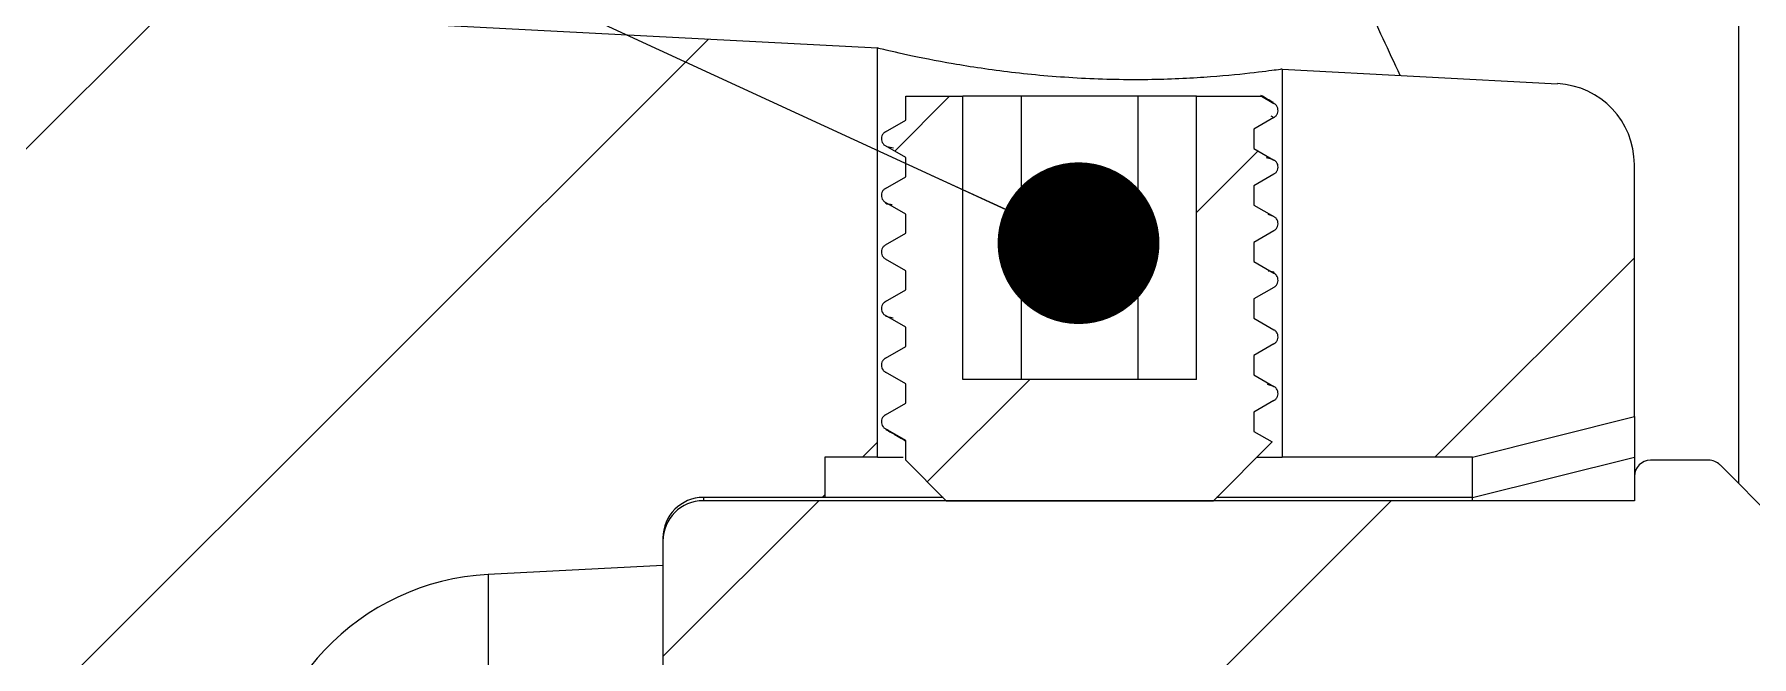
# Model space of a CAD drawing. Extents: x 14808 to 20058, y -13198 to -11680.
# Drawn here: x 18818.37 to 18828.98, y -12729.31 to -12725.46 of the extents above; entities that cross this region are included whole.
import ezdxf

# ---------------------------------------------------------------- set-up
doc = ezdxf.new("R2010")
doc.units = 0
doc.header["$LTSCALE"] = 7
doc.header["$MEASUREMENT"] = 0
doc.layers.get('0').update_dxf_attribs({"color": 2, "linetype": 'CONTINUOUS'})
doc.styles.add('GHS', font='romans', dxfattribs={"bigfont": 'ghs'})
doc.dimstyles.new('STANDARD$7', dxfattribs={"dimtxt": 3.5, "dimasz": 3, "dimexe": 1, "dimexo": 0.0625, "dimgap": 1, "dimtad": 1, "dimdec": 4, "dimzin": 0, "dimdsep": 46, "dimtxsty": 'GHS', "dimcen": 1, "dimclrt": 2, "dimadec": 0, "dimazin": 0, "dimtfac": 1, "dimtdec": 4, "dimtofl": 0, "dimtmove": 0, "dimatfit": 3, "dimfxl": 1, "dimtolj": 1, "dimtzin": 0, "dimarcsym": 0})
pattern_1 = [(45, (42.8808, 0), (-1.76776695, 1.76776695), [])]

msp = doc.modelspace()

# ---------------------------------------------------------------- hatches: boundary and pattern name
at = {"linetype": 'Continuous', "lineweight": 0}
h = msp.add_hatch(dxfattribs=at)
h.set_pattern_fill('ANSI31', color=2, scale=20, style=0)
h.set_pattern_definition(pattern_1)
edge = h.paths.add_edge_path(flags=0)
edge.add_spline(control_points=[(18818.835, -12719.462), (18818.761, -12719.462), (18818.381, -12719.464), (18818.316, -12719.72)], knot_values=[0.000006, 0.000006, 0.000006, 0.000006, 0.99971, 0.99971, 0.99971, 0.99971], weights=[1, 1, 1, 1], degree=3, periodic=0)
edge.add_spline(control_points=[(18818.316, -12719.72), (18817.513, -12722.887), (18817.428, -12726.215), (18817.428, -12729.483), (18817.427, -12736.291), (18817.428, -12743.099), (18817.428, -12749.907), (18817.428, -12756.606), (18817.731, -12763.353), (18816.88, -12769.998)], knot_values=[0.000361, 0.000361, 0.000361, 0.000361, 0.019969, 0.019969, 0.019969, 0.060638, 0.060638, 0.060638, 0.100677, 0.100677, 0.100677, 0.100677], weights=[1, 1, 1, 1, 1, 1, 1, 1, 1, 1], degree=3, periodic=0)
edge.add_spline(control_points=[(18816.88, -12769.998), (18816.873, -12770.054), (18816.876, -12770.111), (18816.887, -12770.166), (18816.899, -12770.221), (18816.92, -12770.275), (18816.95, -12770.322), (18816.979, -12770.37), (18817.016, -12770.413), (18817.059, -12770.448), (18817.103, -12770.485), (18817.154, -12770.513), (18817.207, -12770.533), (18817.26, -12770.551), (18817.316, -12770.561), (18817.372, -12770.562), (18817.427, -12770.562), (18817.483, -12770.553), (18817.536, -12770.536), (18817.589, -12770.518), (18817.64, -12770.49), (18817.684, -12770.456), (18817.713, -12770.433), (18817.74, -12770.407), (18817.764, -12770.378)], knot_values=[0, 0, 0, 0, 0.000336, 0.000336, 0.000336, 0.000672, 0.000672, 0.000672, 0.001006, 0.001006, 0.001006, 0.001347, 0.001347, 0.001347, 0.001682, 0.001682, 0.001682, 0.002013, 0.002013, 0.002013, 0.00235, 0.00235, 0.00235, 0.002572, 0.002572, 0.002572, 0.002572], weights=[1, 1, 1, 1, 1, 1, 1, 1, 1, 1, 1, 1, 1, 1, 1, 1, 1, 1, 1, 1, 1, 1, 1, 1, 1], degree=3, periodic=0)
edge.add_spline(control_points=[(18817.764, -12770.378), (18818.144, -12769.911), (18818.491, -12769.414), (18818.793, -12768.893), (18819.41, -12767.83), (18819.828, -12766.639), (18820.073, -12765.434), (18820.315, -12764.243), (18819.815, -12763.015), (18819.617, -12761.815), (18819.359, -12760.253), (18819.428, -12758.652), (18819.429, -12757.068), (18819.43, -12753.903), (18819.446, -12750.738), (18819.422, -12747.574), (18819.417, -12746.886), (18819.442, -12746.182), (18819.631, -12745.521), (18819.786, -12744.981), (18820.039, -12744.462), (18820.366, -12744.006), (18820.693, -12743.549), (18821.103, -12743.143), (18821.563, -12742.821), (18822.023, -12742.499), (18822.545, -12742.251), (18823.086, -12742.099), (18823.875, -12741.878), (18824.717, -12741.91), (18825.536, -12741.903), (18827.883, -12741.883), (18830.231, -12741.862), (18832.579, -12741.842)], knot_values=[0, 0, 0, 0, 0.003613, 0.003613, 0.003613, 0.011075, 0.011075, 0.011075, 0.018772, 0.018772, 0.018772, 0.028868, 0.028868, 0.028868, 0.049028, 0.049028, 0.049028, 0.053435, 0.053435, 0.053435, 0.057027, 0.057027, 0.057027, 0.060621, 0.060621, 0.060621, 0.064216, 0.064216, 0.064216, 0.069481, 0.069481, 0.069481, 0.084536, 0.084536, 0.084536, 0.084536], weights=[1, 1, 1, 1, 1, 1, 1, 1, 1, 1, 1, 1, 1, 1, 1, 1, 1, 1, 1, 1, 1, 1, 1, 1, 1, 1, 1, 1, 1, 1, 1, 1, 1, 1], degree=3, periodic=0)
edge.add_line((18832.579, -12741.842), (18832.579, -12741.472))
edge.add_arc((18832.429, -12741.472), 0.15, 0, 81.8882)
edge.add_line((18832.45, -12741.324), (18829.083, -12740.844))
edge.add_spline(control_points=[(18829.083, -12740.844), (18826.005, -12740.682), (18822.927, -12740.521), (18819.849, -12740.36)], knot_values=[0, 0, 0, 0, 0.018494, 0.018494, 0.018494, 0.018494], weights=[1, 1, 1, 1], degree=3, periodic=0)
edge.add_spline(control_points=[(18819.849, -12740.36), (18819.765, -12740.355), (18819.681, -12740.344), (18819.598, -12740.325), (18819.435, -12740.288), (18819.275, -12740.223), (18819.133, -12740.134), (18818.99, -12740.045), (18818.861, -12739.93), (18818.756, -12739.799), (18818.651, -12739.668), (18818.568, -12739.517), (18818.512, -12739.358), (18818.457, -12739.2), (18818.428, -12739.03), (18818.428, -12738.862)], knot_values=[0, 0, 0, 0, 0.000506, 0.000506, 0.000506, 0.001524, 0.001524, 0.001524, 0.002543, 0.002543, 0.002543, 0.003561, 0.003561, 0.003561, 0.004579, 0.004579, 0.004579, 0.004579], weights=[1, 1, 1, 1, 1, 1, 1, 1, 1, 1, 1, 1, 1, 1, 1, 1], degree=3, periodic=0)
edge.add_spline(control_points=[(18818.428, -12738.862), (18818.428, -12737.852), (18818.428, -12736.843), (18818.428, -12735.834)], knot_values=[0.000037, 0.000037, 0.000037, 0.000037, 0.006093, 0.006093, 0.006093, 0.006093], weights=[1, 1, 1, 1], degree=3, periodic=0)
edge.add_spline(control_points=[(18818.428, -12735.834), (18818.428, -12735.749), (18818.435, -12735.665), (18818.449, -12735.582), (18818.477, -12735.416), (18818.534, -12735.253), (18818.616, -12735.106), (18818.697, -12734.96), (18818.805, -12734.825), (18818.931, -12734.713), (18819.056, -12734.602), (18819.202, -12734.51), (18819.358, -12734.446), (18819.513, -12734.382), (18819.682, -12734.345), (18819.849, -12734.336)], knot_values=[0, 0, 0, 0, 0.000506, 0.000506, 0.000506, 0.001524, 0.001524, 0.001524, 0.002543, 0.002543, 0.002543, 0.003561, 0.003561, 0.003561, 0.004579, 0.004579, 0.004579, 0.004579], weights=[1, 1, 1, 1, 1, 1, 1, 1, 1, 1, 1, 1, 1, 1, 1, 1], degree=3, periodic=0)
edge.add_line((18819.849, -12734.336), (18827.78, -12733.92))
edge.add_arc((18827.754, -12733.421), 0.5, 273, 360)
edge.add_line((18828.254, -12733.421), (18828.254, -12733.112))
edge.add_line((18828.254, -12733.112), (18827.254, -12732.862))
edge.add_line((18827.254, -12732.862), (18822.504, -12732.862))
edge.add_arc((18822.504, -12732.612), 0.25, 180, 270, ccw=False)
edge.add_line((18822.254, -12732.612), (18822.254, -12732.442))
edge.add_line((18822.254, -12732.442), (18821.175, -12732.385))
edge.add_arc((18821.254, -12730.887), 1.5, 180, 267, ccw=False)
edge.add_line((18819.754, -12730.887), (18819.754, -12730.296))
edge.add_arc((18821.254, -12730.296), 1.5, 93, 180, ccw=False)
edge.add_line((18821.175, -12728.798), (18822.254, -12728.742))
edge.add_line((18822.254, -12728.742), (18822.254, -12728.572))
edge.add_arc((18822.504, -12728.572), 0.25, 90, 180, ccw=False)
edge.add_line((18822.504, -12728.322), (18823.254, -12728.322))
edge.add_line((18823.254, -12728.322), (18823.254, -12728.072))
edge.add_line((18823.254, -12728.072), (18823.579, -12728.072))
edge.add_spline(control_points=[(18823.579, -12728.072), (18823.579, -12727.314), (18823.579, -12726.555), (18823.579, -12725.797), (18823.579, -12725.712), (18823.579, -12725.628), (18823.579, -12725.543)], knot_values=[1747.62045, 1747.62045, 1747.62045, 1747.62045, 1747.625, 1747.625, 1747.625, 1747.625507, 1747.625507, 1747.625507, 1747.625507], weights=[1, 1, 1, 1, 1, 1, 1], degree=3, periodic=0)
edge.add_line((18823.579, -12725.543), (18820.018, -12725.357))
edge.add_arc((18820.096, -12723.859), 1.5, 173.5343, 267, ccw=False)
edge.add_spline(control_points=[(18818.606, -12723.69), (18818.664, -12723.172), (18818.738, -12722.656), (18818.825, -12722.142)], knot_values=[0.001981, 0.001981, 0.001981, 0.001981, 0.005108, 0.005108, 0.005108, 0.005108], weights=[1, 1, 1, 1], degree=3, periodic=0)
edge.add_spline(control_points=[(18818.825, -12722.142), (18818.853, -12721.976), (18818.91, -12721.813), (18818.992, -12721.666), (18819.073, -12721.519), (18819.181, -12721.384), (18819.307, -12721.273), (18819.432, -12721.161), (18819.579, -12721.07), (18819.734, -12721.006), (18819.889, -12720.942), (18820.058, -12720.904), (18820.225, -12720.896)], knot_values=[0, 0, 0, 0, 0.001008, 0.001008, 0.001008, 0.002015, 0.002015, 0.002015, 0.003023, 0.003023, 0.003023, 0.00403, 0.00403, 0.00403, 0.00403], weights=[1, 1, 1, 1, 1, 1, 1, 1, 1, 1, 1, 1, 1], degree=3, periodic=0)
edge.add_line((18820.225, -12720.896), (18823.204, -12720.74))
edge.add_spline(control_points=[(18823.204, -12720.74), (18823.204, -12720.385), (18823.204, -12720.031), (18823.204, -12719.676), (18823.204, -12719.584), (18823.204, -12719.492), (18823.204, -12719.4)], knot_values=[2271.910373, 2271.910373, 2271.910373, 2271.910373, 2271.9125, 2271.9125, 2271.9125, 2271.913052, 2271.913052, 2271.913052, 2271.913052], weights=[1, 1, 1, 1, 1, 1, 1], degree=3, periodic=0)
edge.add_spline(control_points=[(18823.204, -12719.4), (18822.703, -12719.407), (18822.203, -12719.413), (18821.702, -12719.42), (18820.747, -12719.433), (18819.791, -12719.446), (18818.835, -12719.462)], knot_values=[0.008259, 0.008259, 0.008259, 0.008259, 0.011262, 0.011262, 0.011262, 0.016996, 0.016996, 0.016996, 0.016996], weights=[1, 1, 1, 1, 1, 1, 1], degree=3, periodic=0)
h = msp.add_hatch(dxfattribs=at)
h.set_pattern_fill('ANSI31', color=2, scale=20, style=0)
h.set_pattern_definition(pattern_1)
edge = h.paths.add_edge_path(flags=0)
edge.add_line((18827.254, -12728.072), (18828.254, -12727.822))
edge.add_line((18828.254, -12727.822), (18828.254, -12726.263))
edge.add_arc((18827.754, -12726.263), 0.5, 0, 87)
edge.add_line((18827.78, -12725.764), (18826.079, -12725.674))
edge.add_spline(control_points=[(18826.079, -12725.674), (18826.079, -12725.715), (18826.079, -12725.756), (18826.079, -12725.797), (18826.079, -12726.555), (18826.079, -12727.314), (18826.079, -12728.072)], knot_values=[1747.624755, 1747.624755, 1747.624755, 1747.624755, 1747.625, 1747.625, 1747.625, 1747.62955, 1747.62955, 1747.62955, 1747.62955], weights=[1, 1, 1, 1, 1, 1, 1], degree=3, periodic=0)
edge.add_line((18826.079, -12728.072), (18827.254, -12728.072))
h = msp.add_hatch(dxfattribs=at)
h.set_pattern_fill('ANSI31', color=2, scale=0.5, style=0)
h.set_pattern_definition([(45, (18603.9292, -12694.4898), (-1.122532, 1.122532), [])])
edge = h.paths.add_edge_path(flags=0)
edge.add_line((18825.55, -12725.842), (18825.55, -12727.592))
edge.add_line((18825.55, -12727.592), (18824.107, -12727.592))
edge.add_line((18824.107, -12727.592), (18824.107, -12725.842))
edge.add_line((18824.107, -12725.842), (18823.754, -12725.842))
edge.add_spline(control_points=[(18823.754, -12725.842), (18823.754, -12725.891), (18823.754, -12725.94), (18823.754, -12725.989)], knot_values=[1502.956938, 1502.956938, 1502.956938, 1502.956938, 1502.957232, 1502.957232, 1502.957232, 1502.957232], weights=[1, 1, 1, 1], degree=3, periodic=0)
edge.add_line((18823.754, -12725.989), (18823.629, -12726.061))
edge.add_spline(control_points=[(18823.629, -12726.061), (18823.624, -12726.064), (18823.619, -12726.068), (18823.616, -12726.072), (18823.612, -12726.076), (18823.609, -12726.081), (18823.607, -12726.086), (18823.605, -12726.091), (18823.604, -12726.097), (18823.604, -12726.103), (18823.603, -12726.108), (18823.604, -12726.114), (18823.606, -12726.119), (18823.608, -12726.125), (18823.61, -12726.13), (18823.614, -12726.134), (18823.617, -12726.139), (18823.621, -12726.143), (18823.626, -12726.146), (18823.627, -12726.147), (18823.628, -12726.147), (18823.629, -12726.148)], knot_values=[0, 0, 0, 0, 0.000034, 0.000034, 0.000034, 0.000067, 0.000067, 0.000067, 0.000101, 0.000101, 0.000101, 0.000134, 0.000134, 0.000134, 0.000168, 0.000168, 0.000168, 0.000202, 0.000202, 0.000202, 0.000209, 0.000209, 0.000209, 0.000209], weights=[1, 1, 1, 1, 1, 1, 1, 1, 1, 1, 1, 1, 1, 1, 1, 1, 1, 1, 1, 1, 1, 1], degree=3, periodic=0)
edge.add_line((18823.629, -12726.148), (18823.754, -12726.22))
edge.add_spline(control_points=[(18823.754, -12726.22), (18823.754, -12726.26), (18823.754, -12726.299), (18823.754, -12726.339)], knot_values=[1502.957693, 1502.957693, 1502.957693, 1502.957693, 1502.957932, 1502.957932, 1502.957932, 1502.957932], weights=[1, 1, 1, 1], degree=3, periodic=0)
edge.add_line((18823.754, -12726.339), (18823.629, -12726.411))
edge.add_spline(control_points=[(18823.629, -12726.411), (18823.624, -12726.414), (18823.619, -12726.418), (18823.616, -12726.422), (18823.612, -12726.426), (18823.609, -12726.431), (18823.607, -12726.436), (18823.605, -12726.441), (18823.604, -12726.447), (18823.604, -12726.453), (18823.603, -12726.458), (18823.604, -12726.464), (18823.606, -12726.469), (18823.608, -12726.475), (18823.61, -12726.48), (18823.614, -12726.484), (18823.617, -12726.489), (18823.621, -12726.493), (18823.626, -12726.496), (18823.627, -12726.497), (18823.628, -12726.497), (18823.629, -12726.498)], knot_values=[0, 0, 0, 0, 0.000034, 0.000034, 0.000034, 0.000067, 0.000067, 0.000067, 0.000101, 0.000101, 0.000101, 0.000134, 0.000134, 0.000134, 0.000168, 0.000168, 0.000168, 0.000202, 0.000202, 0.000202, 0.000209, 0.000209, 0.000209, 0.000209], weights=[1, 1, 1, 1, 1, 1, 1, 1, 1, 1, 1, 1, 1, 1, 1, 1, 1, 1, 1, 1, 1, 1], degree=3, periodic=0)
edge.add_line((18823.629, -12726.498), (18823.754, -12726.57))
edge.add_spline(control_points=[(18823.754, -12726.57), (18823.754, -12726.61), (18823.754, -12726.649), (18823.754, -12726.689)], knot_values=[1502.958393, 1502.958393, 1502.958393, 1502.958393, 1502.958632, 1502.958632, 1502.958632, 1502.958632], weights=[1, 1, 1, 1], degree=3, periodic=0)
edge.add_line((18823.754, -12726.689), (18823.629, -12726.761))
edge.add_spline(control_points=[(18823.629, -12726.761), (18823.624, -12726.764), (18823.619, -12726.768), (18823.616, -12726.772), (18823.612, -12726.776), (18823.609, -12726.781), (18823.607, -12726.786), (18823.605, -12726.791), (18823.604, -12726.797), (18823.604, -12726.803), (18823.603, -12726.808), (18823.604, -12726.814), (18823.606, -12726.819), (18823.608, -12726.825), (18823.61, -12726.83), (18823.614, -12726.834), (18823.617, -12726.839), (18823.621, -12726.843), (18823.626, -12726.846), (18823.627, -12726.847), (18823.628, -12726.847), (18823.629, -12726.848)], knot_values=[0, 0, 0, 0, 0.000034, 0.000034, 0.000034, 0.000067, 0.000067, 0.000067, 0.000101, 0.000101, 0.000101, 0.000134, 0.000134, 0.000134, 0.000168, 0.000168, 0.000168, 0.000202, 0.000202, 0.000202, 0.000209, 0.000209, 0.000209, 0.000209], weights=[1, 1, 1, 1, 1, 1, 1, 1, 1, 1, 1, 1, 1, 1, 1, 1, 1, 1, 1, 1, 1, 1], degree=3, periodic=0)
edge.add_line((18823.629, -12726.848), (18823.754, -12726.92))
edge.add_spline(control_points=[(18823.754, -12726.92), (18823.754, -12726.96), (18823.754, -12726.999), (18823.754, -12727.039)], knot_values=[1502.959093, 1502.959093, 1502.959093, 1502.959093, 1502.959332, 1502.959332, 1502.959332, 1502.959332], weights=[1, 1, 1, 1], degree=3, periodic=0)
edge.add_line((18823.754, -12727.039), (18823.629, -12727.111))
edge.add_spline(control_points=[(18823.629, -12727.111), (18823.624, -12727.114), (18823.619, -12727.118), (18823.616, -12727.122), (18823.612, -12727.126), (18823.609, -12727.131), (18823.607, -12727.136), (18823.605, -12727.141), (18823.604, -12727.147), (18823.604, -12727.153), (18823.603, -12727.158), (18823.604, -12727.164), (18823.606, -12727.169), (18823.608, -12727.175), (18823.61, -12727.18), (18823.614, -12727.184), (18823.617, -12727.189), (18823.621, -12727.193), (18823.626, -12727.196), (18823.627, -12727.197), (18823.628, -12727.197), (18823.629, -12727.198)], knot_values=[0, 0, 0, 0, 0.000034, 0.000034, 0.000034, 0.000067, 0.000067, 0.000067, 0.000101, 0.000101, 0.000101, 0.000134, 0.000134, 0.000134, 0.000168, 0.000168, 0.000168, 0.000202, 0.000202, 0.000202, 0.000209, 0.000209, 0.000209, 0.000209], weights=[1, 1, 1, 1, 1, 1, 1, 1, 1, 1, 1, 1, 1, 1, 1, 1, 1, 1, 1, 1, 1, 1], degree=3, periodic=0)
edge.add_line((18823.629, -12727.198), (18823.754, -12727.27))
edge.add_spline(control_points=[(18823.754, -12727.27), (18823.754, -12727.31), (18823.754, -12727.349), (18823.754, -12727.389)], knot_values=[1502.959793, 1502.959793, 1502.959793, 1502.959793, 1502.960032, 1502.960032, 1502.960032, 1502.960032], weights=[1, 1, 1, 1], degree=3, periodic=0)
edge.add_line((18823.754, -12727.389), (18823.629, -12727.461))
edge.add_spline(control_points=[(18823.629, -12727.461), (18823.624, -12727.464), (18823.619, -12727.468), (18823.616, -12727.472), (18823.612, -12727.476), (18823.609, -12727.481), (18823.607, -12727.486), (18823.605, -12727.491), (18823.604, -12727.497), (18823.604, -12727.503), (18823.603, -12727.508), (18823.604, -12727.514), (18823.606, -12727.519), (18823.608, -12727.525), (18823.61, -12727.53), (18823.614, -12727.534), (18823.617, -12727.539), (18823.621, -12727.543), (18823.626, -12727.546), (18823.627, -12727.547), (18823.628, -12727.547), (18823.629, -12727.548)], knot_values=[0, 0, 0, 0, 0.000034, 0.000034, 0.000034, 0.000067, 0.000067, 0.000067, 0.000101, 0.000101, 0.000101, 0.000134, 0.000134, 0.000134, 0.000168, 0.000168, 0.000168, 0.000202, 0.000202, 0.000202, 0.000209, 0.000209, 0.000209, 0.000209], weights=[1, 1, 1, 1, 1, 1, 1, 1, 1, 1, 1, 1, 1, 1, 1, 1, 1, 1, 1, 1, 1, 1], degree=3, periodic=0)
edge.add_line((18823.629, -12727.548), (18823.754, -12727.62))
edge.add_spline(control_points=[(18823.754, -12727.62), (18823.754, -12727.66), (18823.754, -12727.699), (18823.754, -12727.739)], knot_values=[1502.960493, 1502.960493, 1502.960493, 1502.960493, 1502.960732, 1502.960732, 1502.960732, 1502.960732], weights=[1, 1, 1, 1], degree=3, periodic=0)
edge.add_line((18823.754, -12727.739), (18823.629, -12727.811))
edge.add_spline(control_points=[(18823.629, -12727.811), (18823.624, -12727.814), (18823.619, -12727.818), (18823.616, -12727.822), (18823.612, -12727.826), (18823.609, -12727.831), (18823.607, -12727.836), (18823.605, -12727.841), (18823.604, -12727.847), (18823.604, -12727.853), (18823.603, -12727.858), (18823.604, -12727.864), (18823.606, -12727.869), (18823.608, -12727.875), (18823.61, -12727.88), (18823.614, -12727.884), (18823.617, -12727.889), (18823.621, -12727.893), (18823.626, -12727.896), (18823.627, -12727.897), (18823.628, -12727.897), (18823.629, -12727.898)], knot_values=[0, 0, 0, 0, 0.000034, 0.000034, 0.000034, 0.000067, 0.000067, 0.000067, 0.000101, 0.000101, 0.000101, 0.000134, 0.000134, 0.000134, 0.000168, 0.000168, 0.000168, 0.000202, 0.000202, 0.000202, 0.000209, 0.000209, 0.000209, 0.000209], weights=[1, 1, 1, 1, 1, 1, 1, 1, 1, 1, 1, 1, 1, 1, 1, 1, 1, 1, 1, 1, 1, 1], degree=3, periodic=0)
edge.add_line((18823.629, -12727.898), (18823.754, -12727.97))
edge.add_spline(control_points=[(18823.754, -12727.97), (18823.754, -12728.01), (18823.754, -12728.049), (18823.754, -12728.089)], knot_values=[1502.961193, 1502.961193, 1502.961193, 1502.961193, 1502.961432, 1502.961432, 1502.961432, 1502.961432], weights=[1, 1, 1, 1], degree=3, periodic=0)
edge.add_line((18823.754, -12728.089), (18823.752, -12728.09))
edge.add_line((18823.752, -12728.09), (18824.004, -12728.342))
edge.add_line((18824.004, -12728.342), (18825.654, -12728.342))
edge.add_line((18825.654, -12728.342), (18826.016, -12727.979))
edge.add_line((18826.016, -12727.979), (18825.904, -12727.914))
edge.add_spline(control_points=[(18825.904, -12727.914), (18825.904, -12727.874), (18825.904, -12727.835), (18825.904, -12727.795)], knot_values=[1502.953918, 1502.953918, 1502.953918, 1502.953918, 1502.954157, 1502.954157, 1502.954157, 1502.954157], weights=[1, 1, 1, 1], degree=3, periodic=0)
edge.add_line((18825.904, -12727.795), (18826.028, -12727.723))
edge.add_spline(control_points=[(18826.028, -12727.723), (18826.033, -12727.72), (18826.038, -12727.716), (18826.041, -12727.712), (18826.045, -12727.708), (18826.048, -12727.703), (18826.05, -12727.698), (18826.052, -12727.692), (18826.053, -12727.687), (18826.053, -12727.681), (18826.054, -12727.676), (18826.053, -12727.67), (18826.051, -12727.665), (18826.049, -12727.659), (18826.047, -12727.654), (18826.044, -12727.65), (18826.04, -12727.645), (18826.036, -12727.641), (18826.031, -12727.638), (18826.03, -12727.637), (18826.029, -12727.637), (18826.028, -12727.636)], knot_values=[0, 0, 0, 0, 0.000034, 0.000034, 0.000034, 0.000067, 0.000067, 0.000067, 0.000101, 0.000101, 0.000101, 0.000134, 0.000134, 0.000134, 0.000168, 0.000168, 0.000168, 0.000202, 0.000202, 0.000202, 0.000209, 0.000209, 0.000209, 0.000209], weights=[1, 1, 1, 1, 1, 1, 1, 1, 1, 1, 1, 1, 1, 1, 1, 1, 1, 1, 1, 1, 1, 1], degree=3, periodic=0)
edge.add_line((18826.028, -12727.636), (18825.904, -12727.564))
edge.add_spline(control_points=[(18825.904, -12727.564), (18825.904, -12727.524), (18825.904, -12727.485), (18825.904, -12727.445)], knot_values=[1502.954618, 1502.954618, 1502.954618, 1502.954618, 1502.954857, 1502.954857, 1502.954857, 1502.954857], weights=[1, 1, 1, 1], degree=3, periodic=0)
edge.add_line((18825.904, -12727.445), (18826.028, -12727.373))
edge.add_spline(control_points=[(18826.028, -12727.373), (18826.033, -12727.37), (18826.038, -12727.366), (18826.041, -12727.362), (18826.045, -12727.358), (18826.048, -12727.353), (18826.05, -12727.348), (18826.052, -12727.342), (18826.053, -12727.337), (18826.053, -12727.331), (18826.054, -12727.326), (18826.053, -12727.32), (18826.051, -12727.315), (18826.049, -12727.309), (18826.047, -12727.304), (18826.044, -12727.3), (18826.04, -12727.295), (18826.036, -12727.291), (18826.031, -12727.288), (18826.03, -12727.287), (18826.029, -12727.287), (18826.028, -12727.286)], knot_values=[0, 0, 0, 0, 0.000034, 0.000034, 0.000034, 0.000067, 0.000067, 0.000067, 0.000101, 0.000101, 0.000101, 0.000134, 0.000134, 0.000134, 0.000168, 0.000168, 0.000168, 0.000202, 0.000202, 0.000202, 0.000209, 0.000209, 0.000209, 0.000209], weights=[1, 1, 1, 1, 1, 1, 1, 1, 1, 1, 1, 1, 1, 1, 1, 1, 1, 1, 1, 1, 1, 1], degree=3, periodic=0)
edge.add_line((18826.028, -12727.286), (18825.904, -12727.214))
edge.add_spline(control_points=[(18825.904, -12727.214), (18825.904, -12727.174), (18825.904, -12727.135), (18825.904, -12727.095)], knot_values=[1502.955318, 1502.955318, 1502.955318, 1502.955318, 1502.955557, 1502.955557, 1502.955557, 1502.955557], weights=[1, 1, 1, 1], degree=3, periodic=0)
edge.add_line((18825.904, -12727.095), (18826.028, -12727.023))
edge.add_spline(control_points=[(18826.028, -12727.023), (18826.033, -12727.02), (18826.038, -12727.016), (18826.041, -12727.012), (18826.045, -12727.008), (18826.048, -12727.003), (18826.05, -12726.998), (18826.052, -12726.992), (18826.053, -12726.987), (18826.053, -12726.981), (18826.054, -12726.976), (18826.053, -12726.97), (18826.051, -12726.965), (18826.049, -12726.959), (18826.047, -12726.954), (18826.044, -12726.95), (18826.04, -12726.945), (18826.036, -12726.941), (18826.031, -12726.938), (18826.03, -12726.937), (18826.029, -12726.937), (18826.028, -12726.936)], knot_values=[0, 0, 0, 0, 0.000034, 0.000034, 0.000034, 0.000067, 0.000067, 0.000067, 0.000101, 0.000101, 0.000101, 0.000134, 0.000134, 0.000134, 0.000168, 0.000168, 0.000168, 0.000202, 0.000202, 0.000202, 0.000209, 0.000209, 0.000209, 0.000209], weights=[1, 1, 1, 1, 1, 1, 1, 1, 1, 1, 1, 1, 1, 1, 1, 1, 1, 1, 1, 1, 1, 1], degree=3, periodic=0)
edge.add_line((18826.028, -12726.936), (18825.904, -12726.864))
edge.add_spline(control_points=[(18825.904, -12726.864), (18825.904, -12726.824), (18825.904, -12726.785), (18825.904, -12726.745)], knot_values=[1502.956018, 1502.956018, 1502.956018, 1502.956018, 1502.956257, 1502.956257, 1502.956257, 1502.956257], weights=[1, 1, 1, 1], degree=3, periodic=0)
edge.add_line((18825.904, -12726.745), (18826.028, -12726.673))
edge.add_spline(control_points=[(18826.028, -12726.673), (18826.033, -12726.67), (18826.038, -12726.666), (18826.041, -12726.662), (18826.045, -12726.658), (18826.048, -12726.653), (18826.05, -12726.648), (18826.052, -12726.642), (18826.053, -12726.637), (18826.053, -12726.631), (18826.054, -12726.626), (18826.053, -12726.62), (18826.051, -12726.615), (18826.049, -12726.609), (18826.047, -12726.604), (18826.044, -12726.6), (18826.04, -12726.595), (18826.036, -12726.591), (18826.031, -12726.588), (18826.03, -12726.587), (18826.029, -12726.587), (18826.028, -12726.586)], knot_values=[0, 0, 0, 0, 0.000034, 0.000034, 0.000034, 0.000067, 0.000067, 0.000067, 0.000101, 0.000101, 0.000101, 0.000134, 0.000134, 0.000134, 0.000168, 0.000168, 0.000168, 0.000202, 0.000202, 0.000202, 0.000209, 0.000209, 0.000209, 0.000209], weights=[1, 1, 1, 1, 1, 1, 1, 1, 1, 1, 1, 1, 1, 1, 1, 1, 1, 1, 1, 1, 1, 1], degree=3, periodic=0)
edge.add_line((18826.028, -12726.586), (18825.904, -12726.514))
edge.add_spline(control_points=[(18825.904, -12726.514), (18825.904, -12726.474), (18825.904, -12726.435), (18825.904, -12726.395)], knot_values=[1502.956718, 1502.956718, 1502.956718, 1502.956718, 1502.956957, 1502.956957, 1502.956957, 1502.956957], weights=[1, 1, 1, 1], degree=3, periodic=0)
edge.add_line((18825.904, -12726.395), (18826.028, -12726.323))
edge.add_spline(control_points=[(18826.028, -12726.323), (18826.033, -12726.32), (18826.038, -12726.316), (18826.041, -12726.312), (18826.045, -12726.308), (18826.048, -12726.303), (18826.05, -12726.298), (18826.052, -12726.292), (18826.053, -12726.287), (18826.053, -12726.281), (18826.054, -12726.276), (18826.053, -12726.27), (18826.051, -12726.265), (18826.049, -12726.259), (18826.047, -12726.254), (18826.044, -12726.25), (18826.04, -12726.245), (18826.036, -12726.241), (18826.031, -12726.238), (18826.03, -12726.237), (18826.029, -12726.237), (18826.028, -12726.236)], knot_values=[0, 0, 0, 0, 0.000034, 0.000034, 0.000034, 0.000067, 0.000067, 0.000067, 0.000101, 0.000101, 0.000101, 0.000134, 0.000134, 0.000134, 0.000168, 0.000168, 0.000168, 0.000202, 0.000202, 0.000202, 0.000209, 0.000209, 0.000209, 0.000209], weights=[1, 1, 1, 1, 1, 1, 1, 1, 1, 1, 1, 1, 1, 1, 1, 1, 1, 1, 1, 1, 1, 1], degree=3, periodic=0)
edge.add_line((18826.028, -12726.236), (18825.904, -12726.164))
edge.add_spline(control_points=[(18825.904, -12726.164), (18825.904, -12726.15), (18825.904, -12726.137), (18825.904, -12726.123), (18825.904, -12726.097), (18825.904, -12726.071), (18825.904, -12726.045)], knot_values=[1502.957418, 1502.957418, 1502.957418, 1502.957418, 1502.9575, 1502.9575, 1502.9575, 1502.957657, 1502.957657, 1502.957657, 1502.957657], weights=[1, 1, 1, 1, 1, 1, 1], degree=3, periodic=0)
edge.add_line((18825.904, -12726.045), (18826.028, -12725.973))
edge.add_spline(control_points=[(18826.028, -12725.973), (18826.033, -12725.97), (18826.038, -12725.966), (18826.041, -12725.962), (18826.045, -12725.958), (18826.048, -12725.953), (18826.05, -12725.948), (18826.052, -12725.942), (18826.053, -12725.937), (18826.053, -12725.931), (18826.054, -12725.926), (18826.053, -12725.92), (18826.051, -12725.915), (18826.049, -12725.909), (18826.047, -12725.904), (18826.044, -12725.9), (18826.04, -12725.895), (18826.036, -12725.891), (18826.031, -12725.888), (18826.03, -12725.887), (18826.029, -12725.887), (18826.028, -12725.886)], knot_values=[0, 0, 0, 0, 0.000034, 0.000034, 0.000034, 0.000067, 0.000067, 0.000067, 0.000101, 0.000101, 0.000101, 0.000134, 0.000134, 0.000134, 0.000168, 0.000168, 0.000168, 0.000202, 0.000202, 0.000202, 0.000209, 0.000209, 0.000209, 0.000209], weights=[1, 1, 1, 1, 1, 1, 1, 1, 1, 1, 1, 1, 1, 1, 1, 1, 1, 1, 1, 1, 1, 1], degree=3, periodic=0)
edge.add_line((18826.028, -12725.886), (18825.952, -12725.842))
edge.add_line((18825.952, -12725.842), (18825.55, -12725.842))
h = msp.add_hatch(dxfattribs=at)
h.set_pattern_fill('ANSI31', color=2, scale=20, style=0)
h.set_pattern_definition(pattern_1)
edge = h.paths.add_edge_path(flags=0)
edge.add_line((18829.124, -12728.463), (18828.783, -12728.121))
edge.add_arc((18828.712, -12728.192), 0.1, 45, 90)
edge.add_line((18828.712, -12728.092), (18828.354, -12728.092))
edge.add_arc((18828.354, -12728.192), 0.1, 90, 180)
edge.add_line((18828.254, -12728.192), (18828.254, -12728.342))
edge.add_line((18828.254, -12728.342), (18822.504, -12728.342))
edge.add_arc((18822.504, -12728.592), 0.25, 90, 180)
edge.add_line((18822.254, -12728.592), (18822.254, -12729.467))
edge.add_line((18822.254, -12729.467), (18823.373, -12729.767))
edge.add_line((18823.373, -12729.767), (18827.965, -12729.767))
edge.add_arc((18827.965, -12730.267), 0.5, 30, 90, ccw=False)
edge.add_line((18828.398, -12730.017), (18828.585, -12730.342))
edge.add_spline(control_points=[(18828.585, -12730.342), (18828.589, -12730.348), (18828.593, -12730.355), (18828.596, -12730.362), (18828.622, -12730.411), (18828.64, -12730.466), (18828.647, -12730.521), (18828.655, -12730.577), (18828.654, -12730.634), (18828.643, -12730.689), (18828.632, -12730.743), (18828.613, -12730.795), (18828.585, -12730.842)], knot_values=[0.000006, 0.000006, 0.000006, 0.000006, 0.000051, 0.000051, 0.000051, 0.000392, 0.000392, 0.000392, 0.000732, 0.000732, 0.000732, 0.001063, 0.001063, 0.001063, 0.001063], weights=[1, 1, 1, 1, 1, 1, 1, 1, 1, 1, 1, 1, 1], degree=3, periodic=0)
edge.add_line((18828.585, -12730.842), (18828.398, -12731.167))
edge.add_arc((18827.965, -12730.917), 0.5, 270, 330, ccw=False)
edge.add_line((18827.965, -12731.417), (18823.373, -12731.417))
edge.add_line((18823.373, -12731.417), (18822.254, -12731.717))
edge.add_line((18822.254, -12731.717), (18822.254, -12732.592))
edge.add_arc((18822.504, -12732.592), 0.25, 180, 270)
edge.add_line((18822.504, -12732.842), (18828.254, -12732.842))
edge.add_line((18828.254, -12732.842), (18828.254, -12733.692))
edge.add_arc((18828.404, -12733.692), 0.15, 180, 270)
edge.add_line((18828.404, -12733.842), (18833.783, -12733.842))
edge.add_line((18833.783, -12733.842), (18833.8, -12733.765))
edge.add_arc((18834.504, -12730.592), 3.25, 257.501, 329.3264)
edge.add_arc((18838.589, -12733.015), 1.5, 102.5, 149.3264, ccw=False)
edge.add_line((18838.264, -12731.551), (18838.928, -12731.403))
edge.add_arc((18839.253, -12732.868), 1.5, 76.2084, 102.5, ccw=False)
edge.add_arc((18840.117, -12729.347), 2.125, 256.2084, 307.1243)
edge.add_arc((18841.249, -12730.842), 0.25, 307.1243, 357.8735)
edge.add_arc((18834.504, -12730.592), 7, 357.8735, 362.1937)
edge.add_arc((18841.348, -12730.33), 0.15, 2.1937, 57.5)
edge.add_line((18841.429, -12730.203), (18841.35, -12730.153))
edge.add_arc((18841.43, -12730.026), 0.15, 184.6687, 237.5, ccw=False)
edge.add_arc((18834.504, -12730.592), 6.8, 4.6687, 20.3313)
edge.add_arc((18841.021, -12728.177), 0.15, 147.5, 200.3313, ccw=False)
edge.add_line((18840.894, -12728.097), (18840.944, -12728.017))
edge.add_arc((18840.818, -12727.937), 0.15, 327.5, 382.8063)
edge.add_arc((18834.504, -12730.592), 7, 22.8063, 27.1265)
edge.add_arc((18840.511, -12727.514), 0.25, 27.1265, 77.8757)
edge.add_arc((18840.117, -12729.347), 2.125, 77.8757, 128.7916)
edge.add_arc((18837.846, -12726.522), 1.5, 282.5, 308.7916, ccw=False)
edge.add_line((18838.171, -12727.986), (18837.507, -12728.134))
edge.add_arc((18837.182, -12726.669), 1.5, 235.6736, 282.5, ccw=False)
edge.add_arc((18834.504, -12730.592), 3.25, 55.6736, 130.721)
edge.add_arc((18831.405, -12726.992), 1.5, 270, 310.721, ccw=False)
edge.add_line((18831.405, -12728.492), (18829.195, -12728.492))
edge.add_arc((18829.195, -12728.392), 0.1, 225, 270, ccw=False)
edge = h.paths.add_edge_path(flags=0)
edge.add_arc((18834.504, -12730.592), 1, 0, 360)

# ---------------------------------------------------------------- linework, layer by layer
at = {"color": 7, "linetype": 'Continuous', "lineweight": 15}
for p, q in [((18828.898, -12721.942), (18828.898, -12728.236)), ((18820.018, -12725.357), (18823.579, -12725.543)), ((18823.579, -12728.072), (18823.579, -12725.543)), ((18826.079, -12725.674), (18826.079, -12728.072)), ((18826.079, -12725.674), (18827.78, -12725.764)), ((18823.754, -12725.989), (18823.754, -12725.842)), ((18823.754, -12725.842), (18824.107, -12725.842)), ((18824.107, -12727.592), (18824.107, -12725.842)), ((18824.468, -12725.842), (18824.107, -12725.842)), ((18824.468, -12727.592), (18824.468, -12725.842)), ((18825.189, -12725.842), (18824.468, -12725.842)), ((18825.189, -12727.592), (18825.189, -12725.842)), ((18825.55, -12725.842), (18825.189, -12725.842)), ((18825.55, -12725.842), (18825.952, -12725.842)), ((18825.55, -12727.592), (18825.55, -12725.842)), ((18825.952, -12725.842), (18826.028, -12725.886)), ((18825.952, -12725.842), (18825.952, -12725.842)), ((18826.028, -12725.886), (18826.009, -12725.876)), ((18823.629, -12726.061), (18823.754, -12725.989)), ((18826.028, -12725.973), (18825.904, -12726.045)), ((18826.008, -12725.962), (18826.028, -12725.973)), ((18825.904, -12726.045), (18825.904, -12726.164)), ((18823.754, -12726.22), (18823.629, -12726.148)), ((18823.636, -12726.152), (18823.678, -12726.161)), ((18825.904, -12726.164), (18826.028, -12726.236)), ((18823.754, -12726.339), (18823.754, -12726.22)), ((18826.028, -12726.323), (18825.904, -12726.395)), ((18826.022, -12726.232), (18825.979, -12726.223)), ((18828.254, -12727.822), (18828.254, -12726.263)), ((18823.629, -12726.411), (18823.754, -12726.339)), ((18825.904, -12726.395), (18825.904, -12726.514)), ((18823.754, -12726.57), (18823.629, -12726.498)), ((18825.904, -12726.514), (18826.028, -12726.586)), ((18823.754, -12726.689), (18823.754, -12726.57)), ((18826.028, -12726.586), (18825.993, -12726.573)), ((18823.629, -12726.761), (18823.754, -12726.689)), ((18826.028, -12726.673), (18825.904, -12726.745)), ((18825.904, -12726.745), (18825.904, -12726.864)), ((18823.754, -12726.92), (18823.629, -12726.848)), ((18823.754, -12727.039), (18823.754, -12726.92)), ((18825.904, -12726.864), (18826.028, -12726.936)), ((18823.629, -12727.111), (18823.754, -12727.039)), ((18826.028, -12727.023), (18825.904, -12727.095)), ((18825.904, -12727.095), (18825.904, -12727.214)), ((18823.754, -12727.27), (18823.629, -12727.198)), ((18823.754, -12727.389), (18823.754, -12727.27)), ((18825.904, -12727.214), (18826.028, -12727.286)), ((18826.028, -12727.373), (18825.904, -12727.445)), ((18823.629, -12727.461), (18823.754, -12727.389)), ((18825.904, -12727.445), (18825.904, -12727.564)), ((18823.754, -12727.62), (18823.629, -12727.548)), ((18825.55, -12727.592), (18824.107, -12727.592)), ((18825.904, -12727.564), (18826.028, -12727.636)), ((18823.754, -12727.739), (18823.754, -12727.62)), ((18826.028, -12727.636), (18825.988, -12727.623)), ((18823.629, -12727.811), (18823.754, -12727.739)), ((18826.028, -12727.723), (18825.904, -12727.795)), ((18825.904, -12727.795), (18825.904, -12727.914)), ((18823.754, -12727.97), (18823.629, -12727.898)), ((18823.629, -12727.898), (18823.643, -12727.903)), ((18827.254, -12728.072), (18828.254, -12727.822)), ((18828.254, -12727.822), (18828.254, -12728.072)), ((18823.754, -12728.089), (18823.754, -12727.97)), ((18825.654, -12728.342), (18826.016, -12727.979)), ((18825.904, -12727.914), (18826.016, -12727.979)), ((18823.579, -12728.072), (18823.254, -12728.072)), ((18823.254, -12728.072), (18823.254, -12728.322)), ((18823.579, -12728.072), (18823.737, -12728.072)), ((18823.752, -12728.09), (18823.754, -12728.089)), ((18823.752, -12728.09), (18824.004, -12728.342)), ((18825.924, -12728.072), (18826.079, -12728.072)), ((18827.254, -12728.072), (18826.079, -12728.072)), ((18827.254, -12728.322), (18827.254, -12728.072)), ((18827.254, -12728.322), (18828.254, -12728.072)), ((18828.254, -12728.072), (18828.254, -12728.192)), ((18828.712, -12728.092), (18828.354, -12728.092)), ((18829.124, -12728.463), (18828.783, -12728.121)), ((18828.254, -12728.192), (18828.254, -12728.342)), ((18823.254, -12728.322), (18822.504, -12728.322)), ((18823.984, -12728.322), (18823.254, -12728.322)), ((18827.254, -12728.322), (18825.674, -12728.322)), ((18827.254, -12728.342), (18827.254, -12728.322)), ((18828.254, -12728.342), (18822.504, -12728.342)), ((18824.004, -12728.342), (18825.654, -12728.342)), ((18822.254, -12728.572), (18822.254, -12728.742)), ((18822.254, -12728.592), (18822.254, -12729.467)), ((18822.254, -12728.742), (18821.175, -12728.798)), ((18821.175, -12728.798), (18821.175, -12732.385))]:
    msp.add_line(p, q, dxfattribs=at)
at = {"color": 8, "linetype": 'Continuous', "lineweight": 15}
msp.add_line((18822.504, -12728.322), (18822.504, -12728.342), dxfattribs=at)
at = {"color": 7, "linetype": 'Continuous', "lineweight": 15}
for centre, radius, start, end in [((18827.754, -12726.263), 0.5, 0, 87), ((18828.354, -12728.192), 0.1, 90, 180), ((18828.712, -12728.192), 0.1, 45, 90), ((18822.504, -12728.572), 0.25, 90, 180), ((18822.504, -12728.592), 0.25, 90, 180), ((18821.254, -12730.296), 1.5, 93, 180)]:
    msp.add_arc(centre, radius, start, end, dxfattribs=at)
for points, knots in [([(18826.808, -12725.713), (18826.737, -12725.561), (18826.402, -12724.842), (18825.877, -12723.717), (18825.27, -12722.413), (18824.993, -12721.82), (18824.857, -12721.528)], [0, 0, 0, 0, 0.083091, 0.393202, 0.701919, 1, 1, 1, 1]), ([(18826.079, -12725.674), (18826.071, -12725.675), (18826.054, -12725.678), (18825.896, -12725.699), (18825.61, -12725.727), (18825.233, -12725.744), (18824.813, -12725.734), (18824.398, -12725.697), (18824.03, -12725.641), (18823.748, -12725.584), (18823.599, -12725.548), (18823.584, -12725.545), (18823.579, -12725.543)], [0, 0, 0, 0, 0.076504, 0.182542, 0.289416, 0.396797, 0.503054, 0.608221, 0.714466, 0.822893, 0.931486, 1, 1, 1, 1]), ([(18826.025, -12725.881), (18826.012, -12725.874), (18825.986, -12725.859), (18825.96, -12725.844), (18825.947, -12725.836)], [0, 0, 0, 0, 0.500046, 1, 1, 1, 1]), ([(18826.028, -12725.973), (18826.033, -12725.969), (18826.042, -12725.963), (18826.051, -12725.948), (18826.054, -12725.931), (18826.052, -12725.914), (18826.044, -12725.899), (18826.035, -12725.89), (18826.029, -12725.887), (18826.028, -12725.886)], [0, 0, 0, 0, 0.160944, 0.321882, 0.48295, 0.644139, 0.805343, 0.966452, 1, 1, 1, 1]), ([(18823.629, -12726.061), (18823.624, -12726.064), (18823.615, -12726.071), (18823.606, -12726.086), (18823.603, -12726.103), (18823.605, -12726.12), (18823.613, -12726.135), (18823.622, -12726.144), (18823.628, -12726.147), (18823.629, -12726.148)], [0, 0, 0, 0, 0.160944, 0.321882, 0.48295, 0.644139, 0.805343, 0.966452, 1, 1, 1, 1]), ([(18826.028, -12726.323), (18826.033, -12726.319), (18826.042, -12726.313), (18826.051, -12726.298), (18826.054, -12726.281), (18826.052, -12726.264), (18826.044, -12726.249), (18826.035, -12726.24), (18826.029, -12726.237), (18826.028, -12726.236)], [0, 0, 0, 0, 0.160944, 0.321882, 0.48295, 0.644139, 0.805343, 0.966452, 1, 1, 1, 1]), ([(18823.629, -12726.411), (18823.624, -12726.414), (18823.615, -12726.421), (18823.606, -12726.436), (18823.603, -12726.453), (18823.605, -12726.47), (18823.613, -12726.485), (18823.622, -12726.494), (18823.628, -12726.497), (18823.629, -12726.498)], [0, 0, 0, 0, 0.160944, 0.321882, 0.48295, 0.644139, 0.805343, 0.966452, 1, 1, 1, 1]), ([(18823.629, -12726.498), (18823.628, -12726.501), (18823.627, -12726.506), (18823.662, -12726.51), (18823.67, -12726.511)], [0, 0, 0, 0, 0.790621, 1, 1, 1, 1]), ([(18826.028, -12726.673), (18826.033, -12726.669), (18826.042, -12726.663), (18826.051, -12726.648), (18826.054, -12726.631), (18826.052, -12726.614), (18826.044, -12726.599), (18826.035, -12726.59), (18826.029, -12726.587), (18826.028, -12726.586)], [0, 0, 0, 0, 0.160944, 0.321882, 0.48295, 0.644139, 0.805343, 0.966452, 1, 1, 1, 1]), ([(18823.629, -12726.761), (18823.624, -12726.764), (18823.615, -12726.771), (18823.606, -12726.786), (18823.603, -12726.803), (18823.605, -12726.82), (18823.613, -12726.835), (18823.622, -12726.844), (18823.628, -12726.847), (18823.629, -12726.848)], [0, 0, 0, 0, 0.160944, 0.321882, 0.48295, 0.644139, 0.805343, 0.966452, 1, 1, 1, 1]), ([(18826.028, -12726.936), (18826.03, -12726.932), (18826.031, -12726.927), (18825.995, -12726.923), (18825.993, -12726.923)], [0, 0, 0, 0, 0.931401, 1, 1, 1, 1]), ([(18826.028, -12727.023), (18826.033, -12727.019), (18826.042, -12727.013), (18826.051, -12726.998), (18826.054, -12726.981), (18826.052, -12726.964), (18826.044, -12726.949), (18826.035, -12726.94), (18826.029, -12726.937), (18826.028, -12726.936)], [0, 0, 0, 0, 0.160944, 0.321882, 0.48295, 0.644139, 0.805343, 0.966452, 1, 1, 1, 1]), ([(18823.629, -12727.111), (18823.624, -12727.114), (18823.615, -12727.121), (18823.606, -12727.136), (18823.603, -12727.153), (18823.605, -12727.17), (18823.613, -12727.185), (18823.622, -12727.194), (18823.628, -12727.197), (18823.629, -12727.198)], [0, 0, 0, 0, 0.1609436, 0.3218818, 0.4829499, 0.6441387, 0.805343, 0.9664515, 1, 1, 1, 1]), ([(18823.629, -12727.198), (18823.629, -12727.198), (18823.629, -12727.203), (18823.653, -12727.207), (18823.677, -12727.211)], [0, 0, 0, 0, 0.058967, 1, 1, 1, 1]), ([(18826.028, -12727.373), (18826.033, -12727.369), (18826.042, -12727.363), (18826.051, -12727.348), (18826.054, -12727.331), (18826.052, -12727.314), (18826.044, -12727.299), (18826.035, -12727.29), (18826.029, -12727.287), (18826.028, -12727.286)], [0, 0, 0, 0, 0.160944, 0.321882, 0.48295, 0.644139, 0.805343, 0.966452, 1, 1, 1, 1]), ([(18823.629, -12727.461), (18823.624, -12727.464), (18823.615, -12727.471), (18823.606, -12727.486), (18823.603, -12727.503), (18823.605, -12727.52), (18823.613, -12727.535), (18823.622, -12727.544), (18823.628, -12727.547), (18823.629, -12727.548)], [0, 0, 0, 0, 0.160944, 0.321882, 0.48295, 0.644139, 0.805343, 0.966452, 1, 1, 1, 1]), ([(18826.028, -12727.723), (18826.033, -12727.719), (18826.042, -12727.713), (18826.051, -12727.698), (18826.054, -12727.681), (18826.052, -12727.664), (18826.044, -12727.649), (18826.035, -12727.64), (18826.029, -12727.637), (18826.028, -12727.636)], [0, 0, 0, 0, 0.1609436, 0.3218818, 0.4829499, 0.6441387, 0.805343, 0.9664515, 1, 1, 1, 1]), ([(18823.629, -12727.811), (18823.624, -12727.814), (18823.615, -12727.821), (18823.606, -12727.836), (18823.603, -12727.853), (18823.605, -12727.87), (18823.613, -12727.885), (18823.622, -12727.894), (18823.628, -12727.897), (18823.629, -12727.898)], [0, 0, 0, 0, 0.160944, 0.321882, 0.48295, 0.644139, 0.805343, 0.966452, 1, 1, 1, 1]), ([(18823.632, -12727.902), (18823.653, -12727.914), (18823.694, -12727.938), (18823.734, -12727.961), (18823.754, -12727.973)], [0, 0, 0, 0, 0.519363, 1, 1, 1, 1])]:
    msp.add_open_spline(points, degree=3, knots=knots, dxfattribs=at)

# ---------------------------------------------------------------- leaders
msp.add_leader([(18824.821, -12726.75), (18797.782, -12714.27)], dimstyle='STANDARD$7', override={"dimtxt": 3, "dimasz": 1, "dimexo": 0.3, "dimgap": 2, "dimtad": 0, "dimdec": 1, "dimzin": 8, "dimcen": 0, "dimclrd": 2, "dimclre": 2, "dimazin": 2, "dimtp": 0.1, "dimtfac": 0.5, "dimtdec": 1, "dimldrblk": 'Dot', "dimfxl": 2.5, "dimarcsym": 1})

doc.saveas('drawing.dxf')
